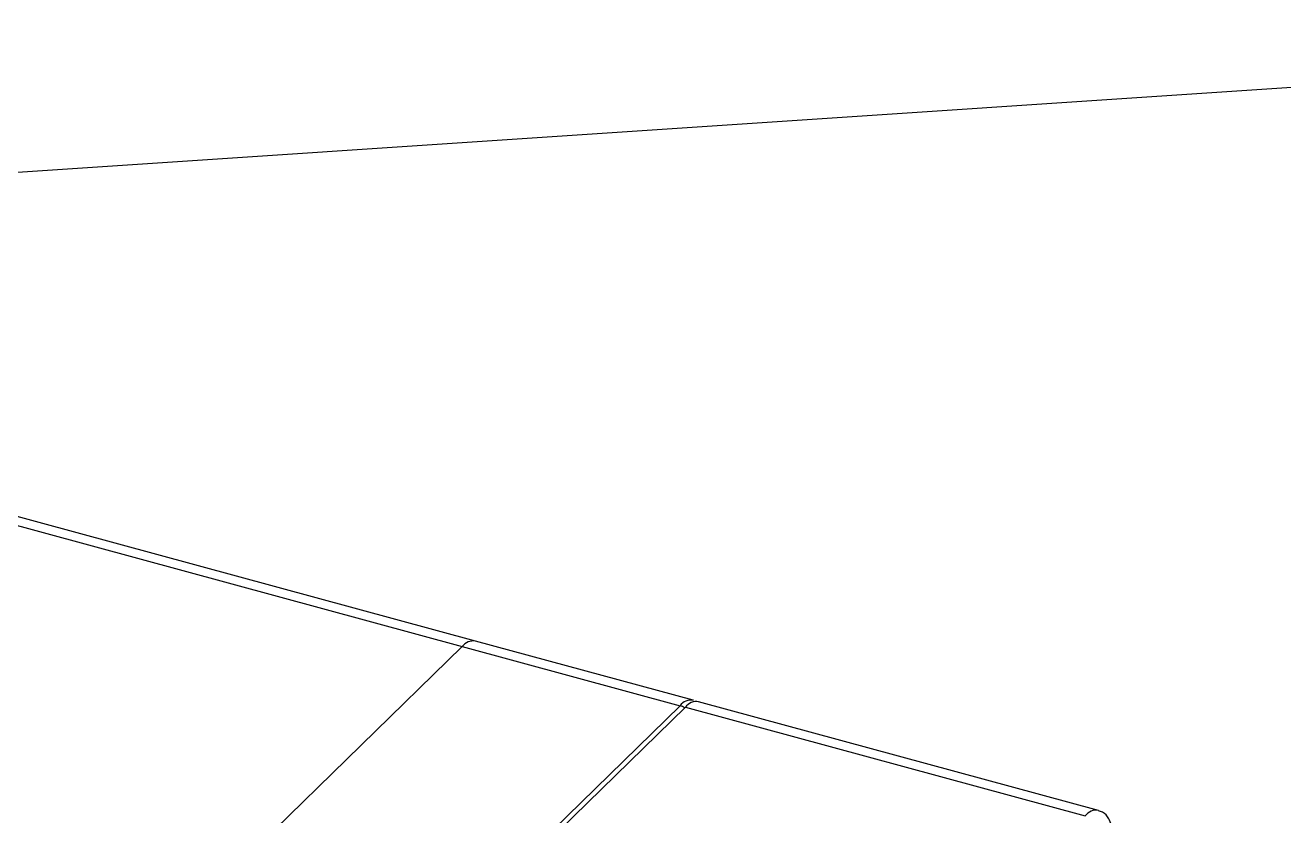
# Model space of a CAD drawing. Header units: millimetres. Extents: x 0 to 3353, y 0 to 2591.
# Drawn here: x 2685.3 to 2747.7, y 1952.8 to 1992 of the extents above; entities that cross this region are included whole.
import ezdxf

# ---------------------------------------------------------------- set-up
doc = ezdxf.new("R2010")
doc.units = ezdxf.units.MM
doc.header["$LTSCALE"] = 12
doc.layers.add('TITLE_BLOCK_BORDER', color=7, linetype='Continuous')
doc.dimstyles.new('SLDDIMSTYLE0', dxfattribs={"dimtxt": 0.18, "dimasz": 12.192, "dimexe": 0, "dimexo": 0.0625, "dimgap": 0, "dimtad": 0, "dimtih": 1, "dimtoh": 1, "dimdec": 0, "dimrnd": 1e-09, "dimzin": 0, "dimdsep": 46, "dimtxsty": 'Standard', "dimblk1": 'DOT', "dimblk2": 'DOT', "dimsah": 1, "dimcen": 0.09, "dimadec": 0, "dimazin": 0, "dimtfac": 12.192, "dimtdec": 0, "dimtofl": 0, "dimtmove": 0, "dimatfit": 3, "dimldrblk": 'DOT', "dimfxl": 0, "dimfrac": 2, "dimtolj": 1, "dimtzin": 0, "dimarcsym": 0})

# ---------------------------------------------------------------- blocks, each defined once
blk = doc.blocks.new('_DOT')
at = {"color": 0, "linetype": 'ByBlock', "lineweight": -2}
blk.add_line((-0.5, 0), (-1, 0), dxfattribs=at)
at = {"color": 0, "linetype": 'ByBlock', "const_width": 0.5}
blk.add_lwpolyline([(-0.25, 0, 1), (0.25, 0, 1)], format="xyb", close=True, dxfattribs=at)

msp = doc.modelspace()

# ---------------------------------------------------------------- linework, layer by layer
at = {"color": 7, "linetype": 'Continuous', "lineweight": 25}
for p, q in [((2707.614, 1961.489), (2653.222, 1976.272)), ((2652.566, 1976.002), (2706.958, 1961.22)), ((2718.404, 1958.557), (2707.614, 1961.489)), ((2690.624, 1945.277), (2706.958, 1961.22)), ((2706.958, 1961.22), (2717.748, 1958.287)), ((2717.748, 1958.287), (2701.414, 1942.344)), ((2701.679, 1942.272), (2718.013, 1958.215)), ((2718.013, 1958.215), (2737.824, 1952.831)), ((2738.48, 1953.1), (2718.669, 1958.485))]:
    msp.add_line(p, q, dxfattribs=at)
for centre in [(2707.505, 1960.822), (2718.56, 1957.817)]:
    msp.add_arc(centre, 0.676, 80.73183, 143.96753, dxfattribs=at)
at = {"color": 8, "linetype": 'Continuous', "lineweight": 25}
for centre, radius, start, end in [((2718.292, 1957.893), 0.672, 79.729, 144.11476), ((2717.561, 1957.618), 0.695, 53.53477, 74.39045), ((2738.37, 1952.434), 0.674, 80.36374, 144.02182)]:
    msp.add_arc(centre, radius, start, end, dxfattribs=at)
at = {"color": 7, "linetype": 'Continuous', "lineweight": 25}
msp.add_open_spline([(2739.204, 1951.644), (2739.2, 1951.777), (2739.186, 1952.175), (2739.045, 1952.643), (2738.768, 1953.009), (2738.548, 1953.057), (2738.478, 1953.072)], degree=3, knots=[0, 0, 0, 0, 0.195103, 0.588922, 0.869647, 1, 1, 1, 1], dxfattribs=at)

# ---------------------------------------------------------------- leaders
at = {"layer": 'TITLE_BLOCK_BORDER'}
msp.add_leader([(2669.386, 1983.68), (2882.782, 1997.961)], dimstyle='SLDDIMSTYLE0', dxfattribs=at)

doc.saveas('drawing.dxf')
